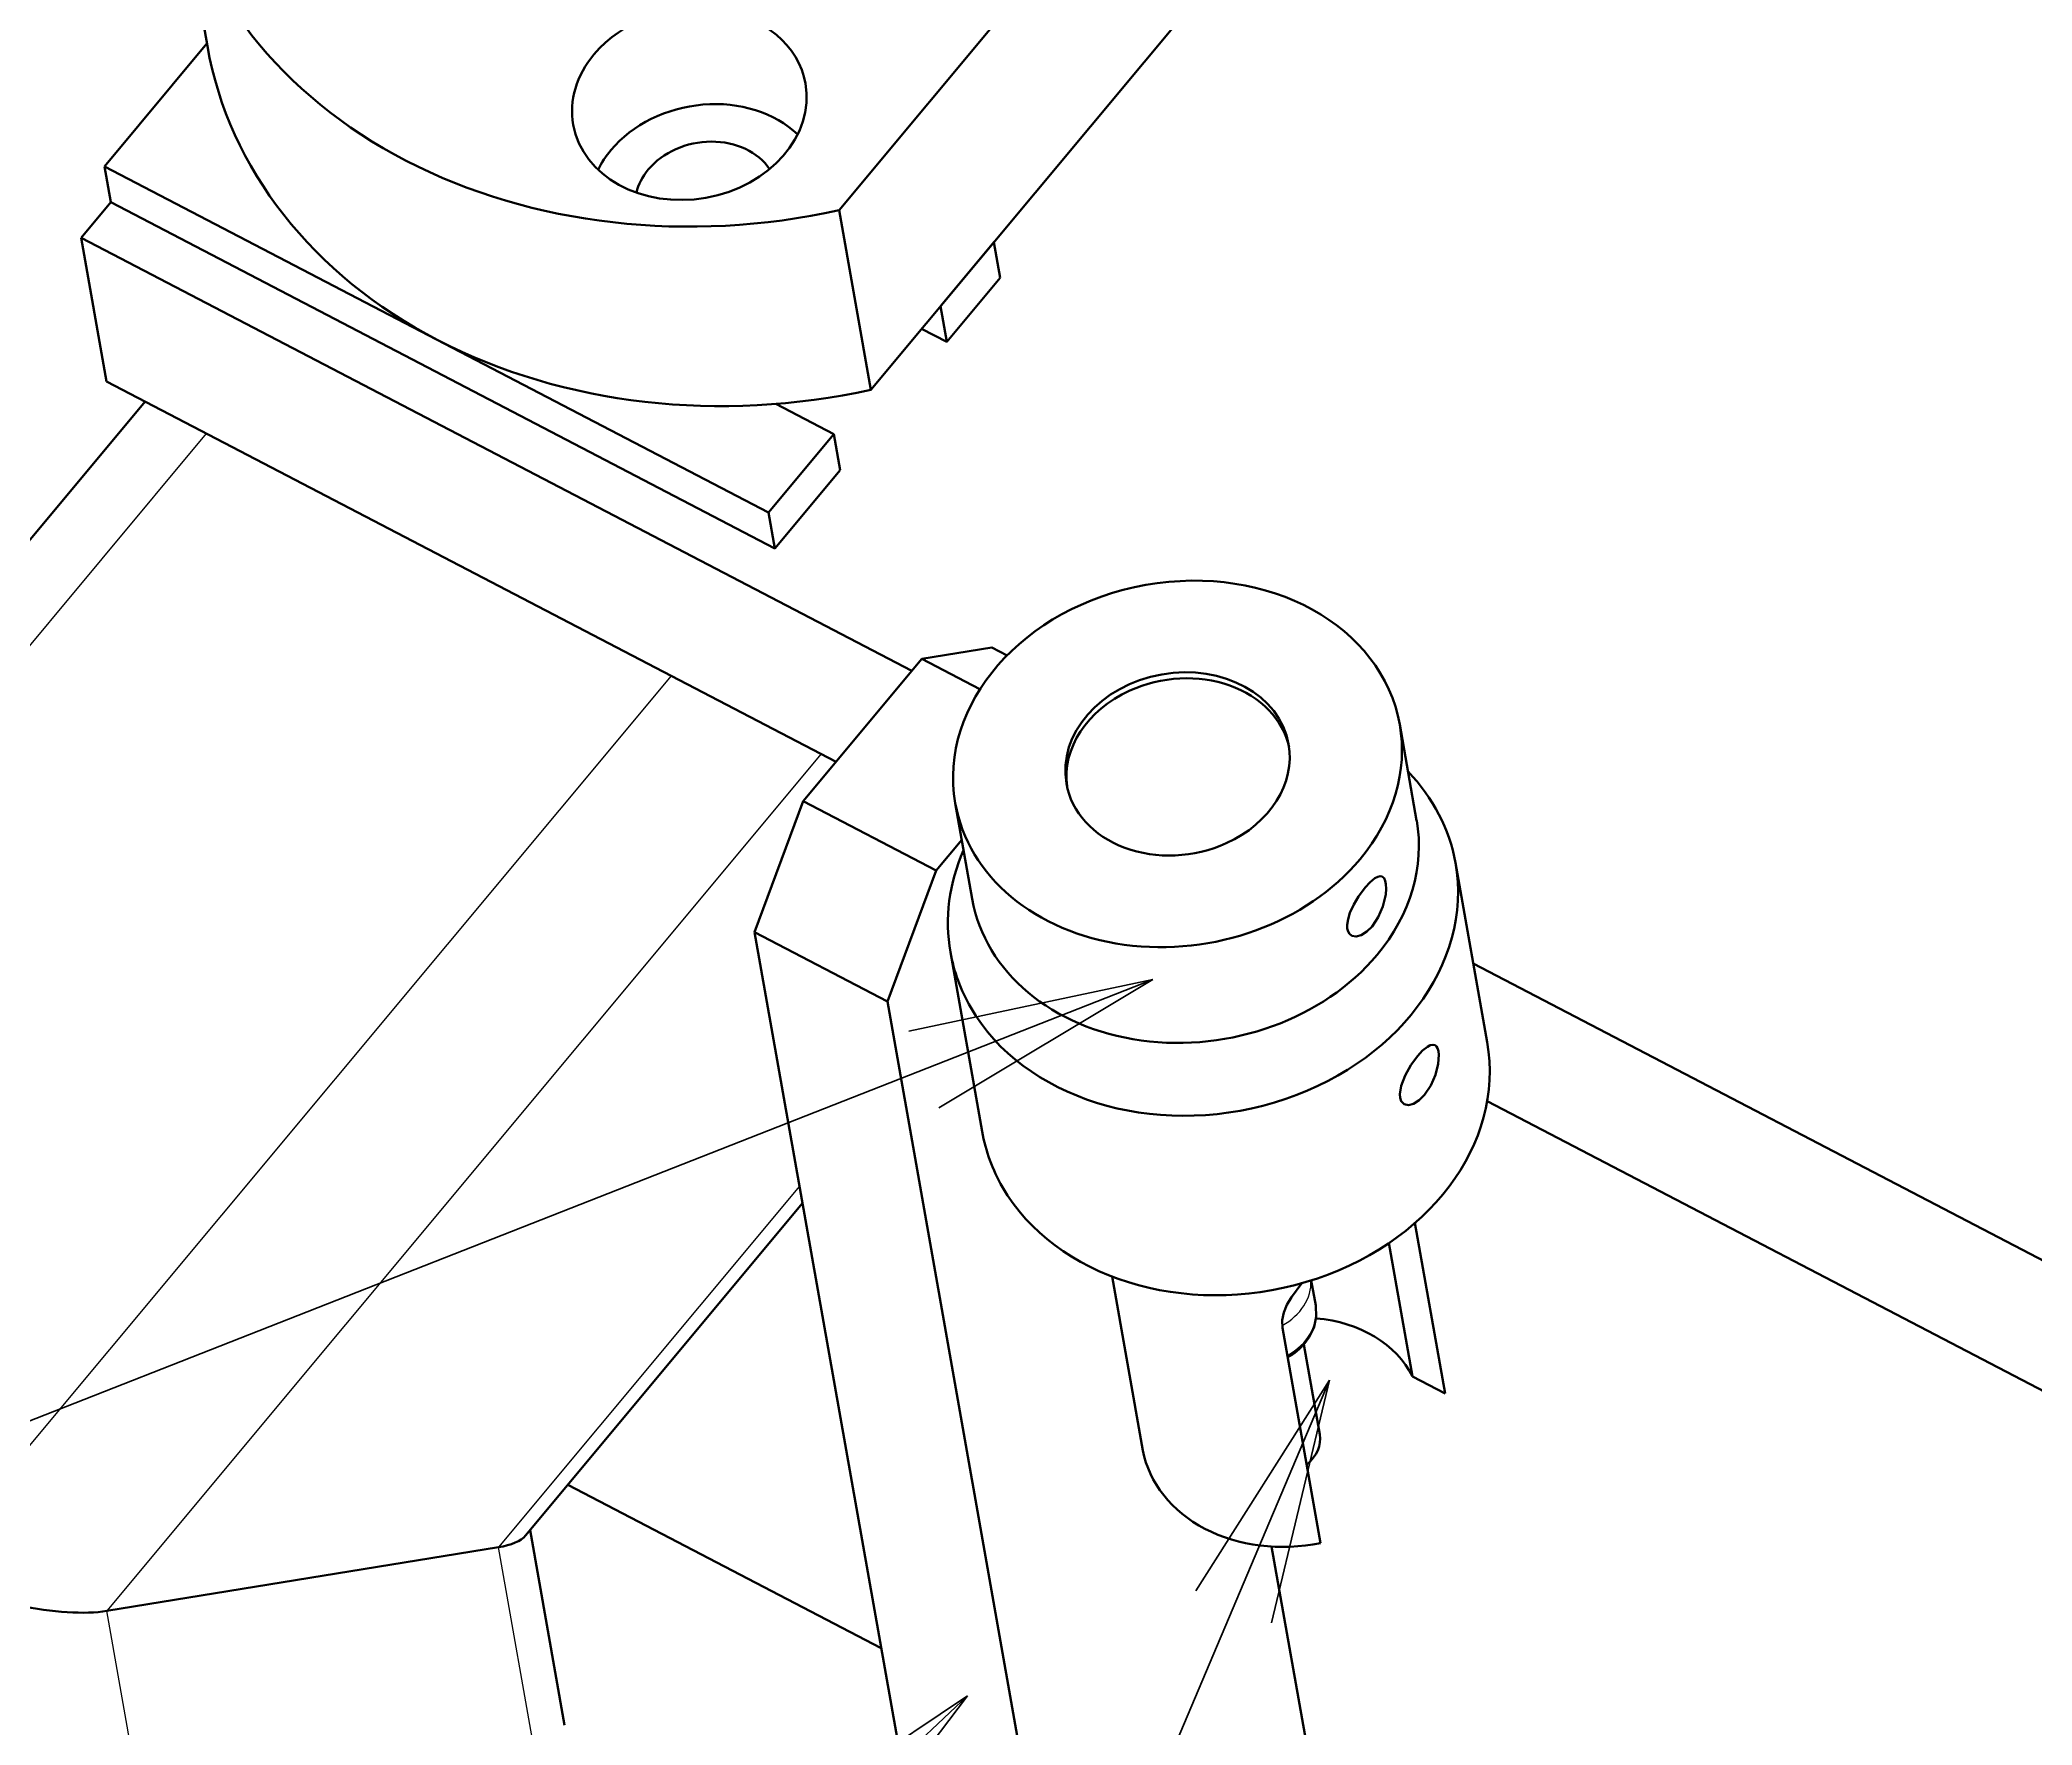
# Model space of a CAD drawing. Header units: millimetres. Extents: x 11035 to 42401, y -8968 to 2503.
# Drawn here: x 12212.4 to 12309.5, y 1766.5 to 1848.7 of the extents above; entities that cross this region are included whole.
import ezdxf

# ---------------------------------------------------------------- set-up
doc = ezdxf.new("R2010")
doc.units = ezdxf.units.MM
doc.layers.add('word_dim', color=253, linetype='Continuous')
doc.styles.get("Standard").update_dxf_attribs({"font": 'romans.shx', "bigfont": 'bigfont.shx'})
doc.dimstyles.new('RS1-4', dxfattribs={"dimscale": 4, "dimtxt": 3.5, "dimasz": 3, "dimexe": 1, "dimexo": 0, "dimgap": 1, "dimtad": 3, "dimdsep": 46, "dimtxsty": 'Standard', "dimblk1": 'OPEN', "dimblk2": 'OPEN', "dimsah": 1, "dimcen": 0, "dimclrd": 256, "dimclre": 256, "dimclrt": 3, "dimadec": 0, "dimazin": 0, "dimtfac": 1, "dimtmove": 0, "dimatfit": 3, "dimldrblk": 'OPEN', "dimfxl": 0, "dimtolj": 1, "dimtzin": 0, "dimarcsym": 0})

# ---------------------------------------------------------------- blocks, each defined once
blk = doc.blocks.new('A$C5CD62552')
at = {"color": 7, "lineweight": 35}
for p, q in [((-47.937, -164.048), (-26.099, -137.846)), ((-24.551, -146.596), (-46.388, -172.798)), ((-83.743, -161.912), (-51.378, -178.785)), ((-83.433, -163.662), (-51.068, -180.535)), ((-84.88, -165.397), (-44.384, -186.509)), ((-83.641, -172.397), (-48.075, -190.939)), ((-81.766, -173.375), (-117.321, -216.037)), ((-52.057, -199.252), (-40.908, -262.251)), ((-17.023, -200.773), (76.947, -249.764)), ((-45.584, -202.627), (-34.435, -265.625)), ((-16.345, -207.481), (76.359, -255.811)), ((-49.719, -212.463), (-63.216, -228.657)), ((-22.865, -251.743), (-26.854, -229.2))]:
    blk.add_line(p, q, dxfattribs=at)
at = {"color": 7, "lineweight": 35, "ltscale": 0.222144}
blk.add_line((-80.28, -147.303), (-78.731, -156.053), dxfattribs=at)
at = {"color": 7, "lineweight": 35, "ltscale": 0.194826}
blk.add_line((-83.743, -161.912), (-78.754, -155.925), dxfattribs=at)
at = {"color": 7, "lineweight": 35, "ltscale": 0.044428}
for p, q in [((-83.743, -161.912), (-83.433, -163.662)), ((-40.387, -165.597), (-40.077, -167.347)), ((-42.99, -168.721), (-42.68, -170.471)), ((-48.196, -174.968), (-47.886, -176.718))]:
    blk.add_line(p, q, dxfattribs=at)
at = {"color": 7, "lineweight": 35, "ltscale": 0.056473}
blk.add_line((-83.433, -163.662), (-84.88, -165.397), dxfattribs=at)
at = {"color": 7, "lineweight": 35, "ltscale": 0.222143}
for p, q in [((-47.937, -164.048), (-46.388, -172.798)), ((-17.892, -195.864), (-16.344, -204.614)), ((-42.51, -200.22), (-40.961, -208.97))]:
    blk.add_line(p, q, dxfattribs=at)
at = {"color": 7, "lineweight": 35, "ltscale": 0.177715}
blk.add_line((-83.641, -172.397), (-84.88, -165.397), dxfattribs=at)
at = {"color": 7, "lineweight": 35, "ltscale": 0.101652}
for p, q in [((-40.387, -165.597), (-42.99, -168.721)), ((-40.077, -167.347), (-42.68, -170.471))]:
    blk.add_line(p, q, dxfattribs=at)
at = {"color": 7, "lineweight": 35, "ltscale": 0.034753}
blk.add_line((-42.68, -170.471), (-43.913, -169.828), dxfattribs=at)
at = {"color": 7, "lineweight": 35, "ltscale": 0.079845}
blk.add_line((-51.028, -173.491), (-48.196, -174.968), dxfattribs=at)
at = {"color": 7, "lineweight": 13}
for p, q in [((-78.786, -174.928), (-115.231, -218.657)), ((-56.13, -186.739), (-92.575, -230.469)), ((-48.81, -190.556), (-83.63, -232.335)), ((-49.867, -211.625), (-64.542, -229.233)), ((-78.571, -260.917), (-83.63, -232.335))]:
    blk.add_line(p, q, dxfattribs=at)
at = {"color": 7, "lineweight": 35, "ltscale": 0.12424}
blk.add_line((-48.196, -174.968), (-51.378, -178.785), dxfattribs=at)
at = {"color": 7, "lineweight": 35, "ltscale": 0.124242}
blk.add_line((-47.886, -176.718), (-51.068, -180.535), dxfattribs=at)
at = {"color": 7, "lineweight": 35, "ltscale": 0.04443}
blk.add_line((-51.378, -178.785), (-51.068, -180.535), dxfattribs=at)
at = {"color": 7, "lineweight": 35, "ltscale": 0.086332}
blk.add_line((-40.487, -185.37), (-43.896, -185.924), dxfattribs=at)
at = {"color": 7, "lineweight": 35, "ltscale": 0.020753}
blk.add_line((-40.487, -185.37), (-39.751, -185.754), dxfattribs=at)
at = {"color": 7, "lineweight": 35, "ltscale": 0.225894}
blk.add_line((-43.896, -185.924), (-49.681, -192.865), dxfattribs=at)
at = {"color": 7, "lineweight": 35, "ltscale": 0.07968}
blk.add_line((-43.896, -185.924), (-41.07, -187.397), dxfattribs=at)
at = {"color": 7, "lineweight": 35, "ltscale": 0.118477}
for p, q in [((-19.782, -193.792), (-20.608, -189.126)), ((-41.446, -197.626), (-42.271, -192.959))]:
    blk.add_line(p, q, dxfattribs=at)
at = {"color": 7, "lineweight": 35, "ltscale": 0.170371}
blk.add_line((-52.057, -199.252), (-49.681, -192.865), dxfattribs=at)
at = {"color": 7, "lineweight": 35, "ltscale": 0.1825}
blk.add_line((-43.207, -196.24), (-49.681, -192.865), dxfattribs=at)
at = {"color": 7, "lineweight": 35, "ltscale": 0.048851}
blk.add_line((-41.957, -194.739), (-43.207, -196.24), dxfattribs=at)
at = {"color": 7, "lineweight": 35, "ltscale": 0.170372}
blk.add_line((-45.584, -202.627), (-43.207, -196.24), dxfattribs=at)
at = {"color": 7, "lineweight": 35, "ltscale": 0.000163775}
blk.add_line((-21.458, -196.536), (-21.453, -196.539), dxfattribs=at)
at = {"color": 7, "lineweight": 35, "ltscale": 0.182498}
blk.add_line((-45.584, -202.627), (-52.057, -199.252), dxfattribs=at)
at = {"color": 7, "lineweight": 35, "ltscale": 0.000212229}
blk.add_line((-22.944, -199.418), (-22.951, -199.414), dxfattribs=at)
at = {"color": 7, "lineweight": 35, "ltscale": 0.211288}
blk.add_line((-19.864, -213.418), (-18.391, -221.74), dxfattribs=at)
at = {"color": 7, "lineweight": 35, "ltscale": 0.16536}
blk.add_line((-19.981, -220.911), (-21.134, -214.398), dxfattribs=at)
at = {"color": 7, "lineweight": 35, "ltscale": 0.215221}
blk.add_line((-34.633, -216.033), (-33.133, -224.51), dxfattribs=at)
at = {"color": 7, "lineweight": 35, "ltscale": 0.03108}
blk.add_line((-24.703, -217.447), (-24.92, -216.223), dxfattribs=at)
at = {"color": 7, "lineweight": 35, "ltscale": 0.266573}
blk.add_line((-26.323, -218.529), (-24.465, -229.028), dxfattribs=at)
at = {"color": 7, "lineweight": 35, "ltscale": 0.111377}
blk.add_line((-24.505, -223.728), (-25.282, -219.342), dxfattribs=at)
at = {"color": 7, "lineweight": 35, "ltscale": 0.044823}
blk.add_line((-19.981, -220.911), (-18.391, -221.74), dxfattribs=at)
at = {"color": 7, "lineweight": 35, "ltscale": 0.430662}
blk.add_line((-45.881, -234.149), (-61.156, -226.186), dxfattribs=at)
at = {"color": 7, "lineweight": 35, "ltscale": 0.241298}
blk.add_line((-61.32, -237.905), (-63.002, -228.401), dxfattribs=at)
at = {"color": 7, "lineweight": 35, "ltscale": 0.483465}
for p, q in [((-83.63, -232.335), (-64.542, -229.233)), ((-64.542, -229.233), (-83.63, -232.335))]:
    blk.add_line(p, q, dxfattribs=at)
at = {"color": 7, "lineweight": 13, "ltscale": 0.311}
blk.add_line((-62.374, -241.482), (-64.542, -229.233), dxfattribs=at)
at = {"color": 7, "lineweight": 35}
for points in [[(-22.951, -199.414), (-23.054, -199.333), (-23.126, -199.214), (-23.166, -199.063), (-23.172, -198.887), (-23.129, -198.605), (-23.033, -198.301), (-22.849, -197.9), (-22.619, -197.511), (-22.294, -197.07)], [(-21.458, -196.536), (-21.561, -196.516), (-21.682, -196.543), (-21.816, -196.614), (-22.051, -196.807), (-22.294, -197.07)], [(-21.453, -196.539), (-21.37, -196.613), (-21.312, -196.735), (-21.278, -196.896), (-21.268, -197.137), (-21.293, -197.409), (-21.436, -197.996), (-21.658, -198.51), (-21.959, -198.961)], [(-22.944, -199.418), (-22.733, -199.456), (-22.488, -199.391), (-22.216, -199.219), (-21.959, -198.961)], [(-18.888, -204.76), (-18.993, -204.735), (-19.116, -204.76), (-19.252, -204.829), (-19.492, -205.021), (-19.738, -205.286)], [(-18.733, -205.663), (-18.701, -205.229), (-18.721, -205.046), (-18.766, -204.9), (-18.82, -204.815), (-18.888, -204.76)], [(-20.54, -206.732), (-20.345, -206.229), (-20.066, -205.734), (-19.738, -205.286)], [(-18.733, -205.663), (-18.868, -206.194), (-19.096, -206.717), (-19.403, -207.177)], [(-20.54, -206.732), (-20.606, -207.149), (-20.591, -207.329), (-20.539, -207.478), (-20.386, -207.634)], [(-20.386, -207.634), (-20.178, -207.675), (-19.934, -207.611), (-19.662, -207.437), (-19.403, -207.177)], [(-26.323, -218.529), (-26.338, -218.166), (-26.261, -217.794), (-26.103, -217.414), (-25.883, -217.035), (-25.377, -216.36)], [(-24.703, -217.447), (-24.68, -217.997), (-24.783, -218.487), (-25.021, -218.992), (-25.233, -219.285)]]:
    blk.add_lwpolyline(points, dxfattribs=at)
blk.add_arc((-27.507, -217.362), 2.978, 298.88009, 319.79332, dxfattribs=at)
for centre, major_axis, ratio, start_param, end_param in [((-53.201, -142.511), (-27.079, -4.792), 0.805657, 6.283185, 7.906006), ((-55.233, -158.876), (-5.662, -1.002), 0.805657, 3.141576, 5.52087), ((-51.652, -151.26), (-27.079, -4.792), 0.805657, 6.283185, 7.906006), ((-55.233, -158.876), (-5.662, -1.002), 0.805657, 5.52087, 6.283169), ((-55.233, -158.876), (-5.662, -1.002), 0.805657, 6.283169, 9.424761), ((-54.407, -163.543), (5.662, 1.002), 0.805657, 0.536843, 2.379278), ((-54.407, -163.543), (5.662, 1.002), 0.805657, 2.379278, 2.60471), ((-54.407, -163.543), (3.446, 0.61), 0.805657, 0.341461, 2.379278), ((-54.407, -163.543), (-3.446, -0.61), 0.805657, 5.52087, 5.941606), ((-31.44, -191.042), (10.832, 1.917), 0.805657, 6.283169, 9.424761), ((-31.44, -191.042), (5.416, 0.958), 0.805657, 0.000037, 3.141629), ((-31.388, -191.334), (5.416, 0.958), 0.805657, 0.033404, 1.879278), ((-31.388, -191.334), (5.416, 0.958), 0.805657, 1.879278, 3.108147), ((-31.44, -191.042), (10.832, 1.917), 0.805657, 5.52087, 6.283169), ((-31.44, -191.042), (5.416, 0.958), 0.805657, 5.02087, 6.283222), ((-31.44, -191.042), (5.416, 0.958), 0.805657, 3.141629, 5.02087), ((-30.201, -198.042), (-12.309, -2.178), 0.805657, 3.141565, 3.636509), ((-31.44, -191.042), (10.832, 1.917), 0.805657, 3.141576, 5.52087), ((-30.614, -195.709), (10.832, 1.917), 0.805657, 5.52087, 6.283169), ((-30.201, -198.042), (-12.309, -2.178), 0.805657, 5.788236, 6.283158), ((-30.201, -198.042), (-12.309, -2.178), 0.805657, 0.284882, 3.141565), ((-30.614, -195.709), (10.832, 1.917), 0.805657, 3.141576, 5.52087), ((-30.201, -198.042), (-12.309, -2.178), 0.805657, 6.283158, 6.568068), ((-28.652, -206.792), (-12.309, -2.178), 0.805657, 0.284882, 3.141565), ((-28.652, -206.792), (-12.309, -2.178), 0.805657, 6.283158, 6.568068), ((-25.762, -223.125), (6.154, 1.089), 0.805657, 0.234968, 1.255513), ((-26.475, -224.077), (1.969, 0.349), 0.805657, 5.304659, 6.283169), ((-25.762, -223.125), (-7.385, -1.307), 0.805657, 0.013082, 1.60388), ((-69.4, -226.7), (6.329, -1.683), 0.316906, 5.667304, 6.137007), ((-69.394, -226.703), (6.323, -1.68), 0.317035, 5.666932, 6.136925), ((-88.485, -229.804), (6.326, -1.682), 0.31697, 4.096302, 5.667102), ((-88.485, -229.804), (6.326, -1.682), 0.31697, 4.096302, 5.667102)]:
    blk.add_ellipse(centre, major_axis=major_axis, ratio=ratio, start_param=start_param, end_param=end_param, dxfattribs=at)
at = {"color": 7, "lineweight": 13}
for centre, start_param, end_param in [((-27.817, -216.494), 5.109155, 6.180543), ((-27.559, -217.952), 5.107615, 6.283169)]:
    blk.add_ellipse(centre, major_axis=(2.856, 0.505), ratio=0.805657, start_param=start_param, end_param=end_param, dxfattribs=at)
blk = doc.blocks.new('aa1')
for p, q in [((-0.4, 0.0667), (0, 0)), ((0, 0), (-1, 0)), ((-0.4, -0.0667), (0, 0))]:
    blk.add_line(p, q)
blk = doc.blocks.new('aa2')
blk.add_circle((0, 0), 1)
blk = doc.blocks.new('*D165')
at = {"layer": 'DEFPOINTS', "color": 0, "linetype": 'Continuous', "ltscale": 2}
for p in [(12257.606, 1767.927), (12103.452, 1622.914), (12103.452, 1622.914)]:
    blk.add_point(p, dxfattribs=at)
at = {"layer": 'word_dim', "linetype": 'Continuous', "lineweight": -2, "ltscale": 2}
blk.add_line((12235.755, 1747.371), (12125.303, 1643.469), dxfattribs=at)
at = {"layer": 'word_dim', "linetype": 'Continuous', "lineweight": -2, "ltscale": 2, "xscale": 30, "yscale": 30, "zscale": 30}
for name, p, rotation in [('aa1', (12257.606, 1767.927), 43.24986025198113), ('aa2', (12103.452, 1622.914), 223.2498602519811)]:
    blk.add_blockref(name, p, dxfattribs=dict(at, rotation=rotation))
at = {"layer": 'word_dim', "color": 3, "linetype": 'Continuous', "ltscale": 2, "insert": (12180.529, 1695.42), "char_height": 0.000004, "attachment_point": 5, "rotation": 43.24986}
blk.add_mtext('\\A1;211.64', dxfattribs=at)
blk = doc.blocks.new('_Open')
at = {"color": 0, "lineweight": -2}
for p, q in [((-1, 0.1667), (0, 0)), ((-1, -0.1667), (0, 0)), ((0, 0), (-1, 0))]:
    blk.add_line(p, q, dxfattribs=at)
blk = doc.blocks.new('*D167')
at = {"layer": 'DEFPOINTS', "color": 0, "linetype": 'Continuous', "ltscale": 2}
for p in [(12266.636, 1802.851), (12037.363, 1712.78), (12037.363, 1712.78)]:
    blk.add_point(p, dxfattribs=at)
at = {"layer": 'word_dim', "linetype": 'Continuous', "lineweight": -2, "ltscale": 2}
blk.add_line((12238.713, 1791.881), (12065.285, 1723.749), dxfattribs=at)
at = {"layer": 'word_dim', "linetype": 'Continuous', "lineweight": -2, "ltscale": 2, "xscale": 30, "yscale": 30, "zscale": 30}
for name, p, rotation in [('aa1', (12266.636, 1802.851), 21.44758707871122), ('aa2', (12037.363, 1712.78), 201.4475870787112)]:
    blk.add_blockref(name, p, dxfattribs=dict(at, rotation=rotation))
at = {"layer": 'word_dim', "color": 3, "linetype": 'Continuous', "ltscale": 2, "insert": (12151.999, 1757.815), "char_height": 0.000004, "attachment_point": 5, "rotation": 21.44759}
blk.add_mtext('\\A1;246.33', dxfattribs=at)
blk = doc.blocks.new('*D168')
at = {"layer": 'DEFPOINTS', "color": 0, "linetype": 'Continuous', "ltscale": 2}
for p in [(12275.248, 1783.324), (12182.928, 1565.281), (12182.928, 1565.281)]:
    blk.add_point(p, dxfattribs=at)
at = {"layer": 'word_dim', "linetype": 'Continuous', "lineweight": -2, "ltscale": 2}
blk.add_line((12263.551, 1755.698), (12194.625, 1592.906), dxfattribs=at)
at = {"layer": 'word_dim', "linetype": 'Continuous', "lineweight": -2, "ltscale": 2, "xscale": 30, "yscale": 30, "zscale": 30}
for name, p, rotation in [('aa1', (12275.248, 1783.324), 67.05219241442657), ('aa2', (12182.928, 1565.281), 247.0521924144265)]:
    blk.add_blockref(name, p, dxfattribs=dict(at, rotation=rotation))
at = {"layer": 'word_dim', "color": 3, "linetype": 'Continuous', "ltscale": 2, "insert": (12229.088, 1674.302), "char_height": 0.000004, "attachment_point": 5, "rotation": 67.05219}
blk.add_mtext('\\A1;236.78', dxfattribs=at)

msp = doc.modelspace()

# ---------------------------------------------------------------- block references
at = {"layer": 'word_dim', "color": 3, "linetype": 'Continuous', "ltscale": 2}
msp.add_blockref('A$C5CD62552', (12299.276, 2004.404), dxfattribs=at)

# ---------------------------------------------------------------- dimensions: what is measured, and where the dimension line sits
for p1, p2, picture, middle in [((12266.636, 1802.851), (12037.363, 1712.78), '*D167', (12151.999, 1757.815)), ((12275.248, 1783.324), (12182.928, 1565.281), '*D168', (12229.088, 1674.302)), ((12257.606, 1767.927), (12103.452, 1622.914), '*D165', (12180.529, 1695.42))]:
    dim = msp.add_aligned_dim(p1=p1, p2=p2, distance=0, dimstyle='RS1-4', override={"dimtxt": 1e-06, "dimasz": 7.5, "dimgap": 0, "dimblk1": 'aa1', "dimblk2": 'aa2', "dimse1": 1, "dimse2": 1}, dxfattribs=at)
    dim.commit()
    dim.dimension.update_dxf_attribs({"geometry": picture, "text_midpoint": middle})

doc.saveas('drawing.dxf')
